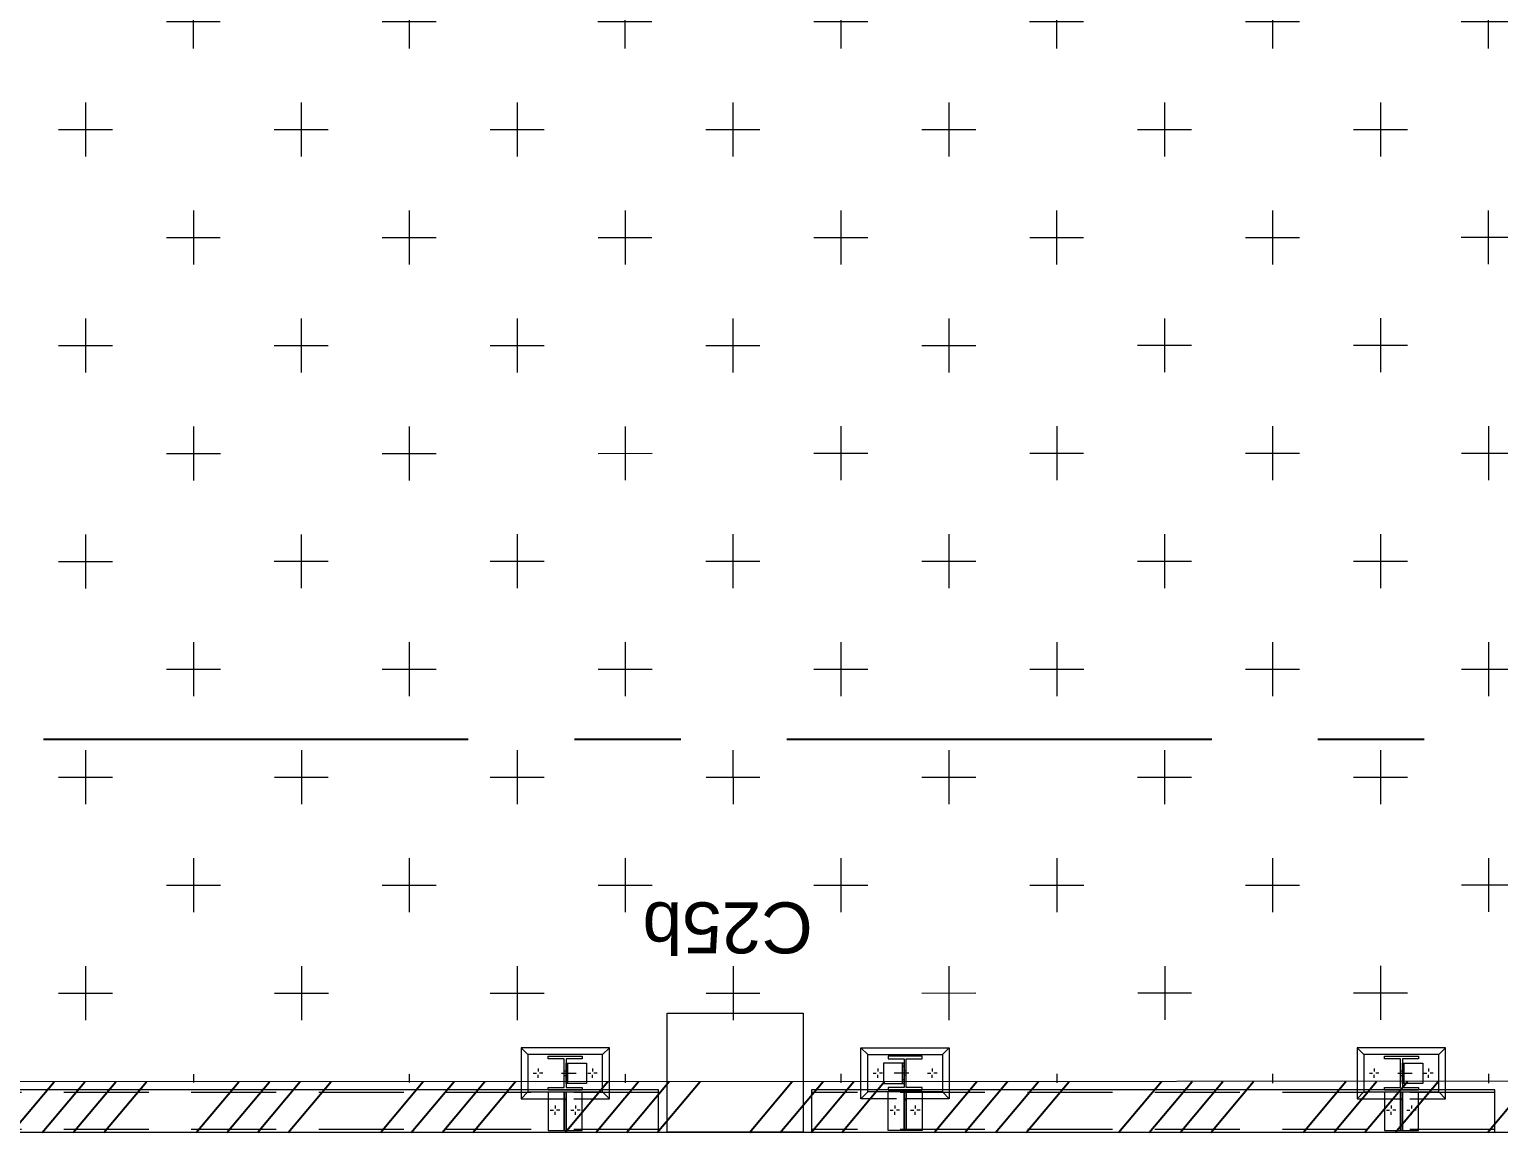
# Model space of a CAD drawing. Header units: millimetres. Extents: x 652937 to 1670132, y 1473552 to 2851037.
# Drawn here: x 757427 to 761750, y 1540914 to 1544159 of the extents above; entities that cross this region are included whole.
import ezdxf
from ezdxf.enums import TextEntityAlignment as Align

# ---------------------------------------------------------------- set-up
doc = ezdxf.new("R2010")
doc.units = ezdxf.units.MM
for name, pattern in [('HIDDEN', [0.375, 0.25, -0.125]), ('TA_GL_005.00000', [13.75, 5, -1.25, 1.25, -1.25, 5]), ('XKITLINE00', [0]), ('XKITLINE02', [4, 2, -2])]:
    doc.linetypes.add(name, pattern=pattern)
for name, color, linetype in [('000 - 0_SYM_DWG_GRID-BUBBLE_MAIN_COLOR_1', 3, 'Continuous'), ('000 - 0_SYM_DWG_GRIDLINE_MAIN_COLOR_251', 251, 'Continuous'), ('DIM', 1, 'Continuous'), ('TEXT', 3, 'Continuous')]:
    doc.layers.add(name, color=color, linetype=linetype)
for name, color, linetype, lineweight in [('A-FLOR-E', 2, 'Continuous', 9), ('A-WALL', 2, 'Continuous', 25), ('Bolt', 7, 'Continuous', 0), ('Part', 2, 'Continuous', 0), ('S-230-A-FLOOR', 2, 'Continuous', 9)]:
    doc.layers.add(name, color=color, linetype=linetype, lineweight=lineweight)
doc.styles.add('Arial', font='arial.ttf')
doc.styles.add('TA', font='', dxfattribs={"height": 4.5})
doc.styles.get('TA').set_extended_font_data('Cordia New')

# ---------------------------------------------------------------- blocks, each defined once
blk = doc.blocks.new('3')
at = {"layer": 'Bolt', "color": 11, "linetype": 'XKITLINE00', "lineweight": 0}
for p, q in [((-110.355, -24.182), (-110.355, -24.228)), ((-110.425, -24.252), (-110.379, -24.252)), ((-110.355, -24.322), (-110.355, -24.275)), ((-110.285, -24.252), (-110.332, -24.252)), ((-109.882, -24.502), (-109.836, -24.502)), ((-109.882, -24.502), (-109.836, -24.502)), ((-109.812, -24.432), (-109.812, -24.478)), ((-109.812, -24.432), (-109.812, -24.478)), ((-109.812, -24.572), (-109.812, -24.525)), ((-109.812, -24.572), (-109.812, -24.525)), ((-109.742, -24.502), (-109.789, -24.502)), ((-109.742, -24.502), (-109.789, -24.502)), ((-109.882, -24.802), (-109.836, -24.802)), ((-109.882, -24.802), (-109.836, -24.802)), ((-109.812, -24.732), (-109.812, -24.778)), ((-109.812, -24.732), (-109.812, -24.778)), ((-109.812, -24.872), (-109.812, -24.825)), ((-109.812, -24.872), (-109.812, -24.825)), ((-109.742, -24.802), (-109.789, -24.802)), ((-109.742, -24.802), (-109.789, -24.802)), ((-110.425, -25.052), (-110.379, -25.052)), ((-110.355, -24.982), (-110.355, -25.028)), ((-110.285, -25.052), (-110.332, -25.052)), ((-110.355, -25.122), (-110.355, -25.075)), ((-110.425, -31.553), (-110.379, -31.553)), ((-110.355, -31.483), (-110.355, -31.53)), ((-110.285, -31.553), (-110.332, -31.553)), ((-110.355, -31.623), (-110.355, -31.576)), ((-109.812, -31.733), (-109.812, -31.78)), ((-109.812, -31.733), (-109.812, -31.78)), ((-109.882, -31.803), (-109.836, -31.803)), ((-109.882, -31.803), (-109.836, -31.803)), ((-109.812, -31.873), (-109.812, -31.826)), ((-109.812, -31.873), (-109.812, -31.826)), ((-109.742, -31.803), (-109.789, -31.803)), ((-109.742, -31.803), (-109.789, -31.803)), ((-109.882, -32.103), (-109.836, -32.103)), ((-109.882, -32.103), (-109.836, -32.103)), ((-109.812, -32.033), (-109.812, -32.08)), ((-109.812, -32.033), (-109.812, -32.08)), ((-109.812, -32.173), (-109.812, -32.126)), ((-109.812, -32.173), (-109.812, -32.126)), ((-109.742, -32.103), (-109.789, -32.103)), ((-109.742, -32.103), (-109.789, -32.103)), ((-110.425, -32.353), (-110.379, -32.353)), ((-110.355, -32.283), (-110.355, -32.33)), ((-110.355, -32.423), (-110.355, -32.376)), ((-110.285, -32.353), (-110.332, -32.353)), ((-110.355, -36.482), (-110.355, -36.529)), ((-110.425, -36.552), (-110.379, -36.552)), ((-110.355, -36.622), (-110.355, -36.576)), ((-110.285, -36.552), (-110.332, -36.552)), ((-109.812, -36.732), (-109.812, -36.779)), ((-109.812, -36.732), (-109.812, -36.779)), ((-109.882, -36.802), (-109.836, -36.802)), ((-109.882, -36.802), (-109.836, -36.802)), ((-109.812, -36.872), (-109.812, -36.826)), ((-109.812, -36.872), (-109.812, -36.826)), ((-109.742, -36.802), (-109.789, -36.802)), ((-109.742, -36.802), (-109.789, -36.802)), ((-109.882, -37.102), (-109.836, -37.102)), ((-109.882, -37.102), (-109.836, -37.102)), ((-109.812, -37.032), (-109.812, -37.079)), ((-109.812, -37.032), (-109.812, -37.079)), ((-109.812, -37.172), (-109.812, -37.126)), ((-109.812, -37.172), (-109.812, -37.126)), ((-109.742, -37.102), (-109.789, -37.102)), ((-109.742, -37.102), (-109.789, -37.102)), ((-110.425, -37.352), (-110.379, -37.352)), ((-110.355, -37.282), (-110.355, -37.329)), ((-110.355, -37.422), (-110.355, -37.376)), ((-110.285, -37.352), (-110.332, -37.352))]:
    blk.add_line(p, q, dxfattribs=at)
at = {"layer": 'Bolt', "color": 11, "linetype": 'XKITLINE02', "lineweight": 0}
for p, q in [((-110.453, -24.637), (-110.453, -24.612)), ((-110.39, -24.667), (-110.39, -24.637)), ((-110.355, -24.706), (-110.355, -24.492)), ((-110.32, -24.667), (-110.32, -24.637)), ((-110.258, -24.637), (-110.258, -24.612)), ((-110.453, -31.968), (-110.453, -31.993)), ((-110.39, -31.938), (-110.39, -31.968)), ((-110.355, -31.898), (-110.355, -32.113)), ((-110.32, -31.938), (-110.32, -31.968)), ((-110.258, -31.968), (-110.258, -31.993)), ((-110.453, -36.937), (-110.453, -36.912)), ((-110.39, -36.967), (-110.39, -36.937)), ((-110.355, -37.007), (-110.355, -36.792)), ((-110.32, -36.967), (-110.32, -36.937)), ((-110.258, -36.937), (-110.258, -36.912))]:
    blk.add_line(p, q, dxfattribs=at)
at = {"layer": 'Part', "color": 251, "linetype": 'HIDDEN', "lineweight": 0, "ltscale": 5}
for p, q in [((-110.072, -23.277), (-110.072, -33.328)), ((-109.527, -23.277), (-109.527, -33.328)), ((-110.072, -35.578), (-110.072, -56.603)), ((-109.527, -35.578), (-109.527, -56.603))]:
    blk.add_line(p, q, dxfattribs=at)
at = {"layer": 'Part', "color": 2, "lineweight": 0}
for p, q in [((-110.63, -24.102), (-110.73, -24.002)), ((-109.98, -24.002), (-110.08, -24.102)), ((-110.205, -24.612), (-110.505, -24.612)), ((-110.73, -25.302), (-110.63, -25.202)), ((-110.08, -25.202), (-109.98, -25.302)), ((-110.73, -31.303), (-110.63, -31.403)), ((-110.08, -31.403), (-109.98, -31.303)), ((-110.205, -31.993), (-110.505, -31.993)), ((-110.63, -32.503), (-110.73, -32.603)), ((-109.98, -32.603), (-110.08, -32.503)), ((-110.63, -36.402), (-110.73, -36.302)), ((-109.98, -36.302), (-110.08, -36.402)), ((-110.205, -36.912), (-110.505, -36.912)), ((-110.73, -37.602), (-110.63, -37.502)), ((-110.08, -37.502), (-109.98, -37.602))]:
    blk.add_line(p, q, dxfattribs=at)
at = {"layer": 'Part', "color": 11, "linetype": 'XKITLINE02', "lineweight": 0}
for p, q in [((-110.205, -24.637), (-110.505, -24.637)), ((-109.962, -24.637), (-109.962, -24.667)), ((-110.205, -31.968), (-110.505, -31.968)), ((-109.962, -31.968), (-109.962, -31.938)), ((-110.205, -36.937), (-110.505, -36.937)), ((-109.962, -36.937), (-109.962, -36.967))]:
    blk.add_line(p, q, dxfattribs=at)
at = {"layer": 'Part', "color": 2, "linetype": 'XKITLINE02', "lineweight": 0}
for p, q in [((-109.512, -24.637), (-110.08, -24.637)), ((-110.08, -24.637), (-109.512, -24.637)), ((-109.512, -24.667), (-110.08, -24.667)), ((-110.08, -24.667), (-109.512, -24.667)), ((-109.512, -31.938), (-110.08, -31.938)), ((-110.08, -31.938), (-109.512, -31.938)), ((-109.512, -31.968), (-110.08, -31.968)), ((-110.08, -31.968), (-109.512, -31.968)), ((-109.512, -36.937), (-110.08, -36.937)), ((-110.08, -36.937), (-109.512, -36.937)), ((-109.512, -36.967), (-110.08, -36.967)), ((-110.08, -36.967), (-109.512, -36.967))]:
    blk.add_line(p, q, dxfattribs=at)
at = {"layer": 'Part', "color": 4, "lineweight": 0}
for points in [[(-109.487, -33.328), (-109.487, -23.277), (-110.112, -23.277), (-110.112, -33.328)], [(-109.487, -56.603), (-109.487, -35.578), (-110.112, -35.578), (-110.112, -56.603)]]:
    blk.add_lwpolyline(points, close=True, dxfattribs=at)
at = {"layer": 'Part', "color": 2, "lineweight": 0}
for points in [[(-109.98, -24.402), (-109.98, -24.002), (-110.73, -24.002), (-110.73, -25.302), (-109.98, -25.302), (-109.98, -24.902)], [(-110.505, -24.637), (-110.505, -24.337), (-110.205, -24.337), (-110.205, -24.637)], [(-109.98, -32.203), (-109.98, -32.603), (-110.73, -32.603), (-110.73, -31.303), (-109.98, -31.303), (-109.98, -31.703)], [(-110.505, -31.968), (-110.505, -32.268), (-110.205, -32.268), (-110.205, -31.968)], [(-109.98, -36.702), (-109.98, -36.302), (-110.73, -36.302), (-110.73, -37.602), (-109.98, -37.602), (-109.98, -37.202)], [(-110.505, -36.937), (-110.505, -36.637), (-110.205, -36.637), (-110.205, -36.937)]]:
    blk.add_lwpolyline(points, dxfattribs=at)
for points in [[(-110.08, -25.202), (-110.08, -24.102), (-110.63, -24.102), (-110.63, -25.202)], [(-110.565, -24.402), (-110.565, -24.637), (-110.145, -24.637), (-110.145, -24.402), (-110.105, -24.402), (-110.105, -24.902), (-110.145, -24.902), (-110.145, -24.667), (-110.565, -24.667), (-110.565, -24.902), (-110.605, -24.902), (-110.605, -24.402)], [(-110.08, -31.403), (-110.08, -32.503), (-110.63, -32.503), (-110.63, -31.403)], [(-110.565, -32.203), (-110.565, -31.968), (-110.145, -31.968), (-110.145, -32.203), (-110.105, -32.203), (-110.105, -31.703), (-110.145, -31.703), (-110.145, -31.938), (-110.565, -31.938), (-110.565, -31.703), (-110.605, -31.703), (-110.605, -32.203)], [(-110.08, -37.502), (-110.08, -36.402), (-110.63, -36.402), (-110.63, -37.502)], [(-110.565, -36.702), (-110.565, -36.937), (-110.145, -36.937), (-110.145, -36.702), (-110.105, -36.702), (-110.105, -37.202), (-110.145, -37.202), (-110.145, -36.967), (-110.565, -36.967), (-110.565, -37.202), (-110.605, -37.202), (-110.605, -36.702)]]:
    blk.add_lwpolyline(points, close=True, dxfattribs=at)
at = {"layer": 'Part', "color": 2, "linetype": 'XKITLINE02', "lineweight": 0}
for points in [[(-110.08, -24.902), (-109.512, -24.902), (-109.512, -24.402), (-110.08, -24.402)], [(-110.08, -31.703), (-109.512, -31.703), (-109.512, -32.203), (-110.08, -32.203)], [(-110.08, -37.202), (-109.512, -37.202), (-109.512, -36.702), (-110.08, -36.702)]]:
    blk.add_lwpolyline(points, dxfattribs=at)
at = {"layer": 'Part', "color": 2, "linetype": 'HIDDEN', "lineweight": 0}
for points in [[(-109.98, -24.902), (-109.98, -24.402)], [(-109.98, -31.703), (-109.98, -32.203)], [(-109.98, -37.202), (-109.98, -36.702)]]:
    blk.add_lwpolyline(points, dxfattribs=at)
blk = doc.blocks.new('*U9153')
at = {"layer": '000 - 0_SYM_DWG_GRIDLINE_MAIN_COLOR_251', "linetype": 'ByBlock', "ltscale": 5}
blk.add_line((30, 0), (-526.696, 0), dxfattribs=at)
at = {"style": 'TA', "flags": 1}
blk.add_attdef('LOCATION', (6, -6), '', height=4.5, rotation=270, dxfattribs=at)
at = {"layer": '000 - 0_SYM_DWG_GRID-BUBBLE_MAIN_COLOR_1', "style": 'Arial'}
blk.add_attdef('GRID-HEAD', text='', height=4, rotation=270, dxfattribs=at).set_placement((98.128, 0), align=Align.MIDDLE_CENTER)
blk = doc.blocks.new('W-1-PP18-ST_ENT3_REV02_20260413-040446_PP18_ENT_3_Y_DIMS')
at = {"layer": '000 - 0_SYM_DWG_GRIDLINE_MAIN_COLOR_251', "linetype": 'TA_GL_005.00000', "xscale": 50.00000000000004, "yscale": 50.00000000000004, "zscale": 50.00000000000004, "rotation": 180}
blk.add_blockref('*U9153', (-4084.8, 0), dxfattribs=at)
blk = doc.blocks.new('W-1-PP18-ST_ENT3_REV02_20260413-050421_PP18_ENT3_MAIN_PLAN')
at = {"layer": 'A-FLOR-E'}
h = blk.add_hatch(dxfattribs=at)
h.set_pattern_fill('CROSS', color=250, scale=50, angle=210.769)
h.set_pattern_definition([(90.0083, (9903.9, -26817.58), (-317.546, 317.454), [158.75, -476.25]), (180.0083, (9983.25, -26738.2), (-317.454, -317.546), [158.75, -476.25])])
h.paths.add_polyline_path([(10552.8, -11720.1), (10552.7, -10920), (11302.5, -10919.9), (11302.6, -11720)], flags=16)
h.paths.add_polyline_path([(18712.4, -10369.2), (18712.7, -10275.1), (20062.2, -10275), (20062.2, -7304.8), (20062.2, 1006.5), (8350.2, 1013.8), (8352.6, -15559), (13097.4, -15549.9), (13097.4, -10370)])
at = {"layer": 'TEXT'}
h = blk.add_hatch(dxfattribs=at)
h.set_pattern_fill('ANSI34', color=250, scale=21.831008, angle=305.769)
h.set_pattern_definition([(230.0083, (16484.82, -22407.65), (318.622, -267.277), []), (230.0083, (16387.17, -22416.2), (318.622, -267.277), []), (230.0083, (16289.52, -22424.77), (318.622, -267.277), []), (230.0083, (16191.87, -22433.32), (318.622, -267.277), [])])
h.paths.add_polyline_path([(8351.9, -15550.1), (8350.2, 1004.8), (20060.2, 1006.6), (20061.9, -15548.3)], flags=16)
h.paths.add_polyline_path([(8201.9, -15700.1), (8201.1, 1155.7), (20210.7, 1155.9), (20211.5, -15699.8)])
at = {"layer": 'A-WALL', "color": 253, "linetype": 'HIDDEN', "lineweight": 13, "ltscale": 8}
for points in [[(13175, 1155.9), (15279.9, 1155.9)], [(15730.1, 1155.9), (19934.9, 1155.9)]]:
    blk.add_lwpolyline(points, dxfattribs=at)
at = {"layer": 'A-WALL', "color": 2, "lineweight": 13}
blk.add_lwpolyline([(15279.9, 1155.9), (15730.1, 1155.9)], dxfattribs=at)
blk.add_lwpolyline([(20062.2, 1006.5), (20062.2, -15549.9), (8352.6, -15549.9), (8350.2, 1004.8)], close=True, dxfattribs=at)
at = {"layer": 'S-230-A-FLOOR', "color": 11, "linetype": 'HIDDEN', "ltscale": 5}
blk.add_lwpolyline([(15704.9, 804.8), (15304.9, 804.7), (15304.9, 1154.7), (15704.9, 1154.8)], close=True, dxfattribs=at)
at = {"color": 6}
blk.add_blockref('W-1-PP18-ST_ENT3_REV02_20260413-040446_PP18_ENT_3_Y_DIMS', (0, 0), dxfattribs=at)
at = {"layer": 'DIM', "color": 3, "insert": (15526.8, 552.6), "char_height": 150, "attachment_point": 5, "rotation": 0.0083, "style": 'Arial', "bg_fill": 3, "box_fill_scale": 1.1, "bg_fill_color": 256, "bg_fill_true_color": 13158600, "bg_fill_transparency": 0}
blk.add_mtext('\\A1;C25b', dxfattribs=at)
at = {"xscale": 200.000000000001, "yscale": 200.000000000001, "zscale": 200.000000000001, "rotation": 90}
blk.add_blockref('3', (8614.4, 23052.3), dxfattribs=at)

msp = doc.modelspace()

# ---------------------------------------------------------------- block references
at = {"color": 6, "rotation": 180}
msp.add_blockref('W-1-PP18-ST_ENT3_REV02_20260413-050421_PP18_ENT3_MAIN_PLAN', (775008.1769, 1542070.4203), dxfattribs=at)

doc.saveas('drawing.dxf')
